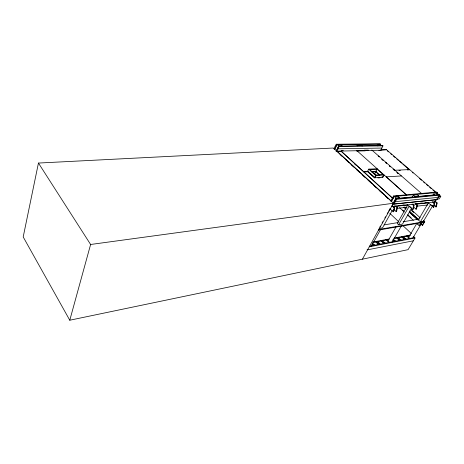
<?xml version="1.0" encoding="UTF-8"?>
<svg xmlns="http://www.w3.org/2000/svg" width="464" height="464" viewBox="0 0 464 464"><rect width="100%" height="100%" fill="white"/><g stroke="black" fill="none" stroke-linecap="round" stroke-linejoin="round"><path stroke-width="0.7" d="M362.407 259.185L393.437 203.238L333.343 148.022L38.448 163.055L23.2 236.947L69.774 320.224L408.076 249.661L415.025 237.991L414.526 237.527M432.982 201.788L434.617 203.215L433.799 207.101L433.335 207.17L434.159 203.284L432.518 201.852M434.983 201.069L437.163 202.971L436.328 206.822L435.87 206.892L436.705 203.035L435.07 201.608M412.461 204.085L414.068 205.529L413.169 209.461L412.676 209.537L413.575 205.604L411.968 204.154M393.049 206.225L394.638 207.692L393.71 211.694L393.188 211.775L394.116 207.762L392.527 206.294M415.274 203.278L417.42 205.198L416.51 209.096L416.022 209.171L416.933 205.268L415.326 203.829M395.937 205.941L397.526 207.402L396.581 211.387L396.065 211.462L397.004 207.478L395.415 206.016M69.774 320.224L90.613 244.482L38.448 163.055M334.799 149.443L337.131 144.53L340.628 144.368L342.188 145.783L338.691 145.951L337.131 144.53M336.058 151.484L338.691 145.951M379.952 145.267L380.515 144.176L380.045 143.776L336.232 144.246L333.976 148.886L334.474 149.309L335.594 146.995L335.072 146.572M335.536 146.995L336.696 144.669L336.232 144.246M337.531 148.381L338.053 148.811L336.893 151.131L380.718 150.237L382.968 145.876L382.498 145.476L338.691 146.05L336.423 150.701L391.506 201.237L391.32 201.562L390.787 201.063M336.33 151.02L336.487 150.701M382.968 145.876L339.161 146.479L337.995 148.811L381.843 148.062M375.521 175.021L374.529 174.122L375.718 171.842L376.223 171.796M375.741 176.303L374.964 177.776L370.962 174.162M368.706 169.157L375.701 175.485L384.151 174.998L382.875 177.294L374.425 177.811L367.459 171.483L368.706 169.157L377.174 168.757M435.87 192.148L386.5 149.715L381.304 150.11M374.425 177.811L375.701 175.485M391.355 201.405L394.133 196.371L397.607 195.93L399.411 197.565L398.756 198.743M382.783 177.445L382.388 177.323L383.658 175.021L376.681 168.78M379.755 227.215L380.439 225.991M382.139 222.917L382.823 221.688M384.865 217.999L385.543 216.775M387.249 213.701L387.927 212.471M388.612 211.242L389.975 208.783M392.799 203.684L395.943 198.012L399.411 197.565M371.409 246.053L380.631 229.477M393.443 207.42L394.336 205.825M392.318 210.296L382.527 227.859L379.076 228.445M394.841 170.566L395.009 170.259L409.573 169.551L409.405 169.847M394.876 170.601L395.044 170.3M407.717 205.047L397.23 223.468L398.599 224.756L402.508 224.095L411.522 208.417M411.962 197.594L413.372 195.118L417.293 194.613L418.731 195.878L418.064 197.032M387.858 241.222L395.96 227.012M398.599 224.756L409.132 206.323L409.619 206.254M414.097 197.629L414.804 196.388L418.731 195.878M436.322 194.196L437.314 192.519L436.781 192.061L393.588 195.976L392.213 198.372L392.811 198.859M390.908 200.744L392.271 198.366M391.442 201.237L394.127 196.469L437.314 192.519M392.15 241.988L401.377 225.939M396.123 198.772L393.42 203.539L393.959 204.038L437.152 199.59L439.808 195.118L439.269 194.66L396.123 198.772L396.668 199.265L439.808 195.118M393.959 204.038L396.668 199.265M428.411 202.838L418.354 219.948L420.396 221.809L423.458 221.287L432.796 205.569M432.564 195.773L433.585 194.045L436.653 193.645L438.254 195.019M408.709 237.22L416.753 223.555M420.396 221.809L430.517 204.688L430.981 204.618M416.533 223.259L419.195 225.701L420.918 222.795M421.376 222.72L419.653 225.62L419.195 225.701M412.937 237.916L422.141 222.395M433.77 203.22L436.694 198.998M436.235 199.717L392.967 204.177L391.599 206.55L434.913 201.939L436.235 199.717L435.702 199.253M420.651 223.712L422.246 225.168L423.968 222.279M422.246 225.168L422.704 225.092L424.769 221.618L423.383 220.365M436.966 193.088L440.8 196.382L439.257 198.888L437.111 199.108M413.354 240.799L367.61 249.8L367.111 249.296M372.563 245.259L374.645 244.859M378.119 244.192L379.511 243.925M383.682 243.124L385.074 242.858M393.994 241.147L395.392 240.88M399.585 240.074L400.983 239.807M404.48 239.134L405.878 238.867M369.46 246.193L414.677 237.498L413.621 236.512M369.257 246.831L415.025 237.991M372.94 242.028L389.197 238.983M394.151 238.055L410.408 235.01M372.615 242.62L388.873 239.557M393.82 238.629L410.077 235.573M378.554 230.074L424.427 222.198M378.897 229.46L424.769 221.618M384.099 224.889L398.228 222.546M403.17 221.728L419.415 219.037M413.575 205.604L414.068 205.529M416.933 205.268L417.42 205.198M434.159 203.284L434.617 203.215M436.705 203.035L437.163 202.971M394.116 207.762L394.638 207.692M397.004 207.478L397.526 207.402M90.613 244.482L393.437 203.238M396.929 208.371L407.009 207.257M417.09 206.149L427.889 204.96M396.117 206.289L407.636 205.059M416.272 204.131L428.516 202.826M398.466 205.494L399.904 205.343M402.787 205.036L404.225 204.885M415.75 203.661L417.907 203.435M420.065 203.203L422.228 202.977M425.111 202.669L426.549 202.519M392.428 203.679L393.872 203.534M437.929 196.666L440.8 196.382M438.463 196.898L440.614 196.684L439.518 195.744M438.48 197.357L395.282 201.66L394.742 201.167L395.34 201.654M398.518 198.314L412.96 196.945M417.977 196.469L433.834 194.961M374.529 174.122L375.034 174.075M377.87 177.921L380.033 177.787M386.21 176.865L401.453 175.943M375.701 174.998L383.16 174.574M367.459 171.483L367.964 171.454M367.946 171.657L363.788 171.871L368.219 171.686L374.929 177.782L376.205 175.456L369.211 169.134M371.641 171.535L373.079 171.46M371.177 171.761L375.927 171.518L377.174 169.221L369.704 169.586M371.931 171.755L374.013 171.645M398.994 170.352L400.409 170.311M407.293 169.917L408.709 169.882M372.134 171.982L375.736 171.796M341.22 150.609L343.308 150.568M364.176 150.185L368.346 150.104M380.932 149.826L386.5 149.715M336.481 151.45L341.516 151.345M356.607 151.032L365.232 150.852M378.891 150.568L381.043 150.527M341.005 144.617L380.515 144.176M387.434 150.951L388.53 151.896M390.729 153.781L391.825 154.727M393.466 156.136L395.113 157.551M396.761 158.966L398.402 160.382M399.498 161.327L401.691 163.212M402.787 164.152L409.37 169.812M412.577 172.573L413.07 172.997M419.526 178.576L420.03 179.011M420.355 179.266L421.451 180.206M423.638 182.091L424.734 183.031M426.375 184.446L428.139 185.983M429.664 187.27L431.305 188.68M432.947 190.095L434.594 191.504M436.781 193.389L438.422 194.805M381.008 145.771L380.08 144.971L376.965 145.128L377.893 145.934M436.618 199.126L437.152 199.59M433.585 194.045L434.652 194.967M434.385 201.48L434.913 201.939M371.821 150.034L421.567 193.529M434.693 205.395L436.328 206.822M378.172 155.956L379.25 156.902M381.936 159.256L383.015 160.196M385.7 162.557L386.773 163.496M389.464 165.851L390.537 166.796M393.228 169.151L394.301 170.097M397.039 172.498L398.118 173.449M381.872 159.285L382.945 160.231M385.63 162.586L386.709 163.525M389.395 165.88L390.468 166.825M393.159 169.18L394.232 170.12M396.917 172.475L397.996 173.42M434.234 205.459L435.87 206.892M431.636 205.198L433.799 207.101M427.936 202.414L433.335 207.17M362.169 146.015L360.928 144.913L356.961 145.104L357.79 145.841M413.372 195.118L414.804 196.388M386.268 176.865L406.545 194.99M356.538 150.336L406.493 194.984M375.428 171.071L379.9 175.09M381.884 176.877L382.388 177.323M375.509 171.61L379.645 175.328M413.871 207.234L416.022 209.171M409.434 206.086L411.568 208.017M407.34 204.705L412.676 209.537M411.133 209.542L420.198 217.767M411.591 210.557L413.731 212.495M394.133 196.371L395.943 198.012M338.691 146.05L339.161 146.479M393.588 195.976L394.127 196.469M405.02 207.066L406.087 208.04M409.289 210.952L418.36 219.217L418.018 219.797L409.486 212.019M404.254 207.118L405.861 208.58M409.608 211.99L418.163 219.791M404.156 207.159L405.756 208.614M403.79 207.182L405.93 209.136M409.144 212.06L417.704 219.866M421.637 224.118L422.704 225.092M392.857 198.43L341.057 151.107L392.788 198.412M354.635 163.978L355.789 165.08M402.613 210.001L403.68 210.975M407.943 214.884L411.133 217.813M416.991 223.178L418.058 224.158M399.492 207.628L404.283 212.025M407.479 214.954L413.337 220.33M340.031 154.419L342.148 156.362M345.32 159.28L348.493 162.197M351.138 164.627L353.783 167.057M356.422 169.488L359.594 172.399M362.767 175.317L364.884 177.26M368.056 180.177L371.229 183.094M373.874 185.525L376.519 187.955M379.158 190.385L382.33 193.297M385.503 196.214L388.148 198.644M393.936 209.496L396.065 211.462M390.027 208.835L393.188 211.775M389.801 213.347L398.785 221.757M403.013 225.713L411.469 233.624M413.169 236.599L414.219 237.585M407.833 235.938L408.883 236.924M407.172 235.973L409.787 238.438M406.708 236.06L409.323 238.525M403.918 237.272L406.023 239.267M402.932 236.86L406.081 239.853M402.207 236.907L404.823 239.395M401.737 236.994L404.353 239.482M398.472 237.754L399.516 238.745M398.002 237.841L401.128 240.828M397.167 237.858L399.782 240.364M396.691 237.945L399.307 240.451M393.478 239.296L395.56 241.303M393.112 239.842L394.667 241.344M392.625 239.934L394.185 241.437M386.877 239.818L389.476 242.341M385.868 239.407L388.983 242.44M382.678 240.781L385.259 243.31M381.112 240.335L384.204 243.356M380.613 240.427L383.705 243.455M377.94 241.727L379.987 243.745M376.93 241.315L379.999 244.348M375.759 241.338L378.844 244.389M375.77 241.941L378.34 244.482M372.592 243.345L374.639 245.381M372.389 244.418L373.41 245.433M371.873 244.516L372.894 245.531"/></g></svg>
